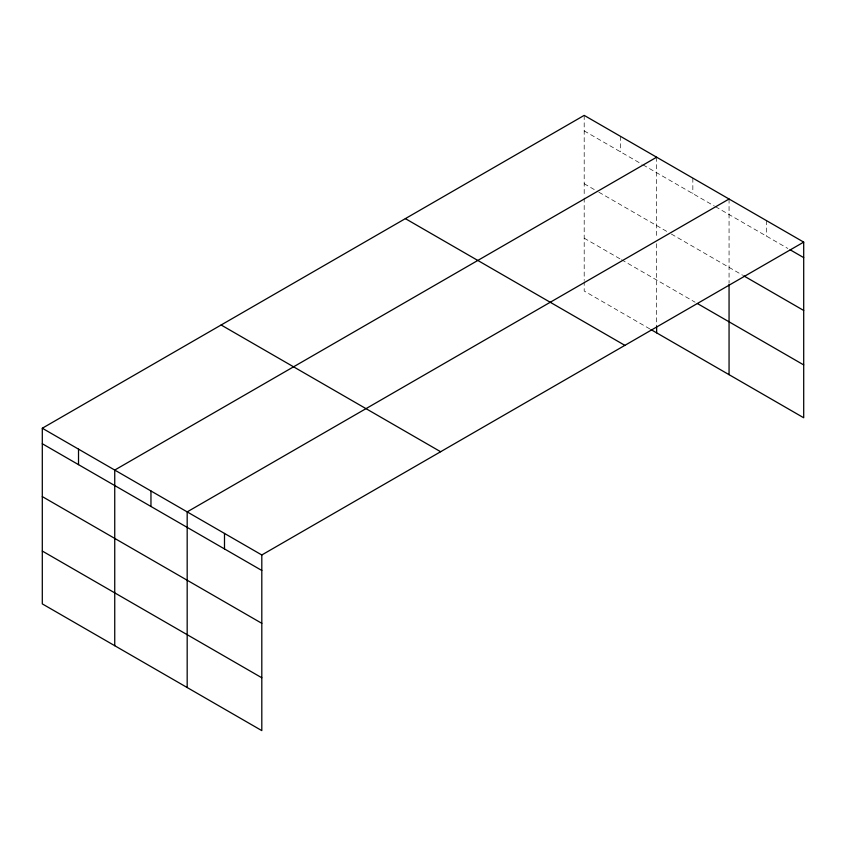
<?xml version="1.0" encoding="UTF-8"?>
<svg xmlns="http://www.w3.org/2000/svg" width="846" height="846" viewBox="0 0 846 846"><rect width="100%" height="100%" fill="white"/><g stroke="black" fill="none" stroke-linecap="round" stroke-linejoin="round"><path stroke-width="0.63" stroke-dasharray="4.23 3.17" d="M584.195 130.887L641.913 164.209M643.045 164.864L714.352 206.033M715.483 206.688L787.869 248.47M584.195 183.73L597.773 191.577M598.905 192.222L666.817 231.434M671.343 234.046L742.64 275.204M584.195 238.181L620.414 259.088M621.546 259.743L695.116 302.223M649.834 328.925L584.195 291.024L584.195 281.781M766.381 220.573L766.381 236.066M729.062 199.022L729.062 282.934M692.842 178.115L692.842 193.618M656.633 157.208L656.633 238.519M656.633 243.701L656.633 326.249M620.414 136.291L620.414 151.794M584.195 115.384L584.195 196.695M584.195 197.996L584.195 280.46"/><path stroke-width="1.27" d="M42.3 428.235L261.805 554.976L261.805 730.616L42.3 603.885L42.3 428.235L584.195 115.384L803.7 242.115L803.7 417.765L650.965 329.58M656.633 157.208L114.739 470.059L114.739 645.71M729.062 199.022L187.178 511.883L187.178 687.534M261.805 554.976L803.7 242.115M790.132 249.782L803.7 257.618M743.771 275.859L803.7 310.461M697.379 303.524L803.7 364.912M405.371 218.628L624.877 345.358M221.123 324.991L440.629 451.732M42.3 443.738L261.805 570.468M42.3 496.591L261.805 623.322M42.3 551.042L261.805 677.773M729.062 284.224L729.062 374.672M656.633 326.249L656.633 332.848M224.497 533.424L224.497 548.927M150.958 490.976L150.958 506.468M78.519 449.152L78.519 464.655"/></g></svg>
